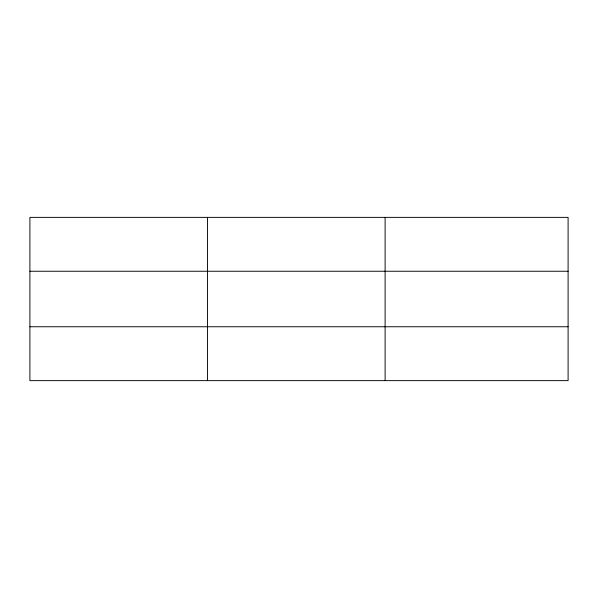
<?xml version="1.0" encoding="UTF-8"?>
<svg xmlns="http://www.w3.org/2000/svg" width="598" height="598" viewBox="0 0 598 598"><rect width="100%" height="100%" fill="white"/><g stroke="black" fill="none" stroke-linecap="round" stroke-linejoin="round"><path stroke-width="0.9" d="M207.506 217.373L207.506 380.627M385.112 217.373L385.112 380.627M568.1 271.245L568.1 217.373L29.9 217.373L29.9 380.627L568.1 380.627L568.1 271.245L29.9 271.245M29.9 326.755L568.1 326.755"/></g></svg>
